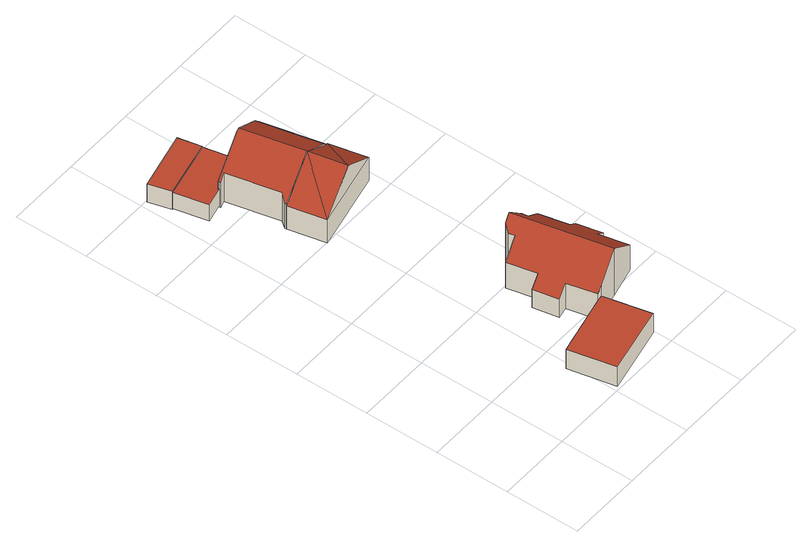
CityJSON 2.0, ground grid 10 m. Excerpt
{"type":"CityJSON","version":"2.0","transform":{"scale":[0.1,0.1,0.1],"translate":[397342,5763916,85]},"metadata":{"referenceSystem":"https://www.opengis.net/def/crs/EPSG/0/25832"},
"CityObjects":{
"building1":{"type":"Building","attributes":{"Gemeindeschluessel":"05566004","Geometrietyp2DReferenz":"3000","function":"31001_1000"},"address":[{"country":"Germany","locality":"Altenberge","thoroughfareNumber":"33a","thoroughfareName":"Waltrup"}],"children":["building1-1","building1-2"]},
"building1-1":{"type":"BuildingPart","attributes":{"roofType":"1000","measuredHeight":3.13},"parents":["building1"],"geometry":[{"type":"Solid","lod":"2","boundaries":[[[[0,1,2,3]],[[4,5,6,7]],[[8,9,5,4]],[[3,2,9,8]],[[4,7,0,3,8]],[[1,6,5,9,2]],[[1,0,7,6]]]],"semantics":{"surfaces":[{"type":"WallSurface"},{"type":"RoofSurface"},{"type":"GroundSurface"},{"type":"ClosureSurface"}],"values":[[0,0,0,0,1,2,3]]}}]},
"building1-2":{"type":"BuildingPart","attributes":{"roofType":"3100","measuredHeight":7.45},"parents":["building1"],"geometry":[{"type":"Solid","lod":"2","boundaries":[[[[10,11,12,13]],[[14,15,11,10]],[[16,17,15,14]],[[18,19,17,16]],[[20,21,19,18]],[[22,23,21,20]],[[24,25,23,22]],[[26,6,25,24]],[[7,6,26]],[[1,0,27]],[[28,29,1,27]],[[30,31,29,28]],[[32,33,31,30]],[[34,35,33,32]],[[36,37,35,34]],[[38,39,37,36]],[[40,41,39,38]],[[42,43,41,40]],[[44,45,43,42]],[[46,47,45,44]],[[48,49,47,46]],[[13,12,49,48]],[[42,40,38,36,34,32,30,28,27,26,24,44]],[[22,20,18,16,14,10,13,48,46,44,24]],[[11,15,17,19,21,23,25,6,1,29,31,33,35,37,39,41,43,45,47,49,12]],[[0,7,26,27]],[[1,6,7,0]]]],"semantics":{"surfaces":[{"type":"WallSurface"},{"type":"RoofSurface"},{"type":"GroundSurface"},{"type":"ClosureSurface"}],"values":[[0,0,0,0,0,0,0,0,0,0,0,0,0,0,0,0,0,0,0,0,0,0,1,1,2,0,3]]}}]},
"building2":{"type":"Building","attributes":{"Gemeindeschluessel":"05566004","Geometrietyp2DReferenz":"3000","function":"31001_2460","roofType":"1000","measuredHeight":2.63},"geometry":[{"type":"Solid","lod":"2","boundaries":[[[[50,51,52,53]],[[54,55,51,50]],[[56,57,55,54]],[[58,59,57,56]],[[60,61,59,58]],[[53,52,61,60]],[[58,56,54,50,53,60]],[[51,55,57,59,61,52]]]],"semantics":{"surfaces":[{"type":"WallSurface"},{"type":"RoofSurface"},{"type":"GroundSurface"}],"values":[[0,0,0,0,0,0,1,2]]}}]},
"building3":{"type":"Building","attributes":{"Gemeindeschluessel":"05566004","Geometrietyp2DReferenz":"3000","function":"51009_1611","roofType":"1000","measuredHeight":2.96},"geometry":[{"type":"Solid","lod":"2","boundaries":[[[[62,63,64,65]],[[66,67,63,62]],[[68,69,67,66]],[[65,64,69,68]],[[66,62,65,68]],[[63,67,69,64]]]],"semantics":{"surfaces":[{"type":"WallSurface"},{"type":"RoofSurface"},{"type":"GroundSurface"}],"values":[[0,0,0,0,1,2]]}}]},
"building4":{"type":"Building","attributes":{"Gemeindeschluessel":"05566004","Geometrietyp2DReferenz":"3000","function":"31001_1000"},"address":[{"country":"Germany","locality":"Altenberge","thoroughfareNumber":"33","thoroughfareName":"Waltrup"}],"children":["building4-1","building4-2","building4-3"]},
"building4-1":{"type":"BuildingPart","attributes":{"roofType":"3100","measuredHeight":7.54},"parents":["building4"],"geometry":[{"type":"Solid","lod":"2","boundaries":[[[[70,71,72,73,74]],[[75,76,71,70]],[[77,78,76,75]],[[75,79,80]],[[80,81,77,75]],[[79,70,74]],[[74,82,83,80,79]],[[79,75,70]],[[84,85,72,71,76,78]],[[86,74,73]],[[85,87,86,73,72]],[[84,88,87,85]],[[78,77,88,84]],[[80,83,80,81]],[[82,74,86,87]],[[80,83,82,87,88]],[[81,80,88,77]]]],"semantics":{"surfaces":[{"type":"WallSurface"},{"type":"RoofSurface"},{"type":"GroundSurface"},{"type":"ClosureSurface"}],"values":[[0,0,0,1,1,1,1,0,2,0,3,3,3,0,0,3,3]]}}]},
"building4-2":{"type":"BuildingPart","attributes":{"roofType":"2100","measuredHeight":4.29},"parents":["building4"],"geometry":[{"type":"Solid","lod":"2","boundaries":[[[[89,90,91,92]],[[93,94,90,89]],[[73,72,94,93]],[[93,89,92,95,86,73]],[[91,90,94,72,85]],[[85,87,95,92,91]],[[86,95,87]],[[72,73,86,87,85]]]],"semantics":{"surfaces":[{"type":"WallSurface"},{"type":"RoofSurface"},{"type":"GroundSurface"},{"type":"ClosureSurface"}],"values":[[0,0,0,1,2,3,0,3]]}}]},
"building4-3":{"type":"BuildingPart","attributes":{"roofType":"3100","measuredHeight":7.5},"parents":["building4"],"geometry":[{"type":"Solid","lod":"2","boundaries":[[[[96,97,98,99]],[[100,101,97,96]],[[102,103,101,100]],[[104,105,103,102]],[[106,107,105,104]],[[108,109,107,106]],[[110,92,91,109,108]],[[111,112,78,77,113]],[[99,98,112,111]],[[83,114,110,108,80]],[[106,104,102,100,96,99,111,113,81,80,108]],[[97,101,103,105,107,109,91,85,84,78,112,98]],[[92,110,114,82,95]],[[87,85,91,92,95]],[[82,114,83]],[[85,87,88,84]],[[87,95,82,83,80,88]],[[77,81,113]],[[88,77,78,84]],[[88,80,81,77]]]],"semantics":{"surfaces":[{"type":"WallSurface"},{"type":"RoofSurface"},{"type":"GroundSurface"},{"type":"ClosureSurface"}],"values":[[0,0,0,0,0,0,0,0,0,1,1,2,0,3,0,3,3,0,3,3]]}}]}
},
"vertices":[
[176,86,36],[176,86,5],[93,67,5],[93,67,36],[198,24,36],[198,24,5],[184,87,5],[184,87,36],[107,4,36],[107,4,5],
[234,217,46],[234,217,5],[209,211,5],[209,211,66],[243,178,46],[243,178,5],[257,181,34],[257,181,5],[265,147,34],[265,147,5],[250,144,46],[250,144,5],[259,105,46],[259,105,5],[218,95,80],[218,95,5],[184,87,52],[176,86,46],[167,125,46],[167,125,5],[152,122,34],[152,122,5],[145,156,34],[145,156,5],[160,159,46],[160,159,5],[151,198,46],[151,198,5],[176,204,66],[176,204,5],[174,212,66],[174,212,5],[180,221,72],[180,221,5],[189,223,80],[189,223,5],[198,225,72],[198,225,5],[208,219,66],[208,219,5],
[26,523,35],[26,523,9],[52,529,9],[52,529,35],[16,568,35],[16,568,9],[93,585,35],[93,585,9],[102,543,35],[102,543,9],[52,531,35],[52,531,9],
[86,616,36],[86,616,7],[8,598,7],[8,598,36],[93,585,36],[93,585,7],[16,568,36],[16,568,7],
[188,422,44],[188,422,7],[177,472,7],[177,472,42],[177,472,44],[82,398,44],[82,398,7],[71,448,44],[71,448,7],[135,410,82],[124,460,82],[116,458,77],[167,469,51],[130,461,78],[124,460,7],[167,469,7],[175,471,44],[167,469,44],[124,460,44],
[158,555,42],[158,555,7],[148,553,7],[148,553,50],[159,552,42],[159,552,7],[167,469,50],
[62,530,53],[62,530,7],[78,460,7],[78,460,53],[52,527,47],[52,527,7],[52,529,47],[52,529,7],[52,531,47],[52,531,7],[102,543,80],[102,543,7],[105,543,82],[105,543,7],[148,553,53],[71,450,47],[71,450,7],[71,448,47],[167,469,53]
]}
